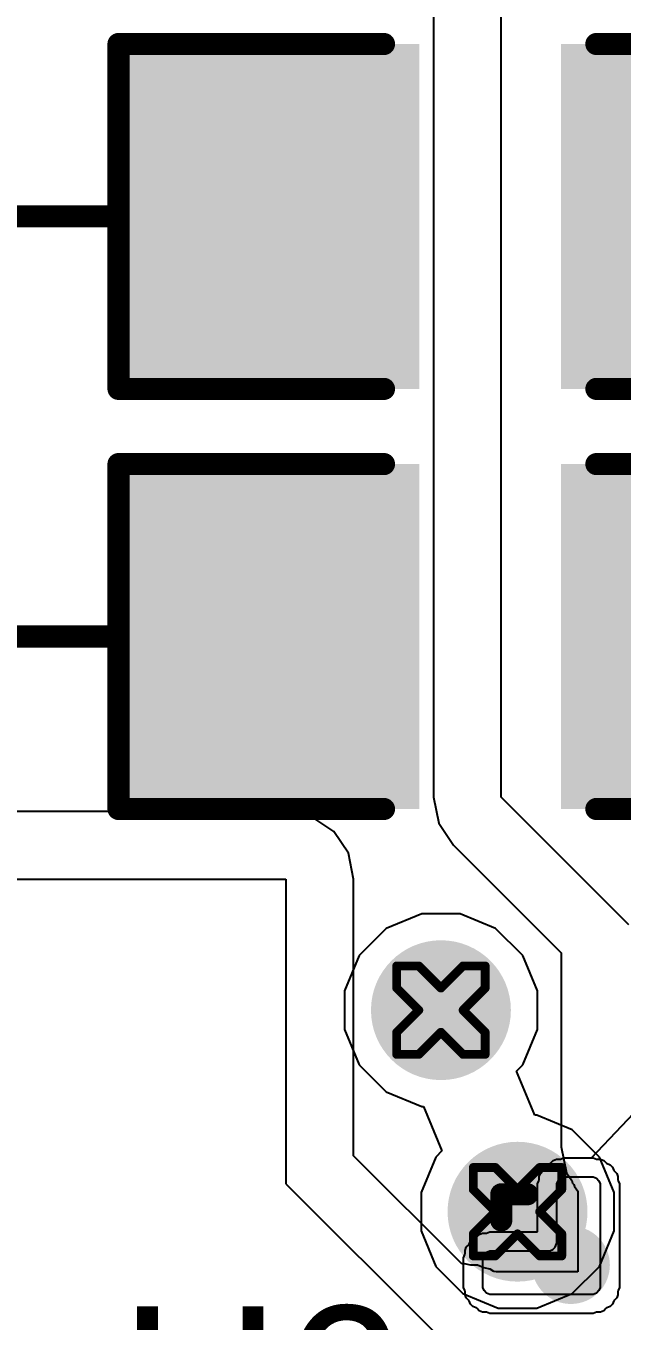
# Model space of a CAD drawing. Header units: inches. Extents: x 0 to 5379, y 0 to 5429.
# Drawn here: x 289.48 to 292.9, y 56.18 to 63.62 of the extents above; entities that cross this region are included whole.
import ezdxf

# ---------------------------------------------------------------- set-up
doc = ezdxf.new("R2010")
doc.units = ezdxf.units.IN
for name, color, linetype in [('Bottom Layer', 5, 'Continuous'), ('Bottom Solder', 6, 'Continuous'), ('Drill Drawing', 1, 'Continuous'), ('GND01', 16, 'Continuous'), ('GND02', 76, 'Continuous'), ('PWR', 156, 'Continuous'), ('SIG 01', 90, 'Continuous'), ('Top Layer', 1, 'Continuous'), ('Top Overlay', 2, 'Continuous'), ('Top Paste', 8, 'Continuous'), ('Top Solder', 216, 'Continuous'), ('Via Holes', 16, 'Continuous')]:
    doc.layers.add(name, color=color, linetype=linetype)
doc.styles.add('Arial', font='', dxfattribs={"height": 0.2})
doc.styles.get('Arial').set_extended_font_data('Arial')

# ---------------------------------------------------------------- blocks, each defined once
blk = doc.blocks.new('13_WQFN_HR__3_2__149')
at = {"layer": 'Top Layer'}
h = blk.add_hatch(color=1, dxfattribs=at)
edge = h.paths.add_edge_path()
edge.add_arc((0.6937, 1.1938), 0.1221, 0, 360)
at = {"layer": 'Top Paste'}
h = blk.add_hatch(color=8, dxfattribs=at)
edge = h.paths.add_edge_path()
edge.add_arc((0.6937, 1.1938), 0.1221, 0, 360)
at = {"layer": 'Top Solder'}
h = blk.add_hatch(color=216, dxfattribs=at)
edge = h.paths.add_edge_path()
edge.add_arc((0.6937, 1.1938), 0.2237, 0, 360)
at = {"layer": 'Top Layer'}
for p, q in [((0.525, 1.66), (0.5326, 1.6784)), ((0.525, 1.65), (0.525, 1.66)), ((0.525, 1.075), (0.525, 1.65)), ((0.5326, 1.6784), (0.5467, 1.6924)), ((0.5467, 1.6924), (0.565, 1.7)), ((0.565, 1.7), (0.575, 1.7)), ((0.575, 1.7), (0.575, 1.7)), ((0.575, 1.7), (0.725, 1.7)), ((0.575, 1.7), (0.575, 1.7)), ((0.725, 1.7), (0.7349, 1.7)), ((0.7349, 1.7), (0.7533, 1.6924)), ((0.7533, 1.6924), (0.7674, 1.6784)), ((0.7674, 1.6784), (0.775, 1.66)), ((0.775, 1.66), (0.775, 1.65)), ((0.775, 1.65), (0.775, 1.65)), ((0.775, 1.65), (0.775, 1.325)), ((0.775, 1.325), (0.776, 1.3153)), ((0.776, 1.3153), (0.7834, 1.2973)), ((0.7834, 1.2973), (0.7972, 1.2835)), ((0.7972, 1.2835), (0.8152, 1.276)), ((0.8152, 1.276), (0.825, 1.275)), ((0.825, 1.275), (0.825, 1.275)), ((0.825, 1.275), (1.15, 1.275)), ((1.15, 1.275), (1.1599, 1.275)), ((1.1599, 1.275), (1.1783, 1.2674)), ((1.1783, 1.2674), (1.1924, 1.2534)), ((1.1924, 1.2534), (1.2, 1.235)), ((1.2, 1.235), (1.2, 1.225)), ((1.2, 1.225), (1.2, 1.225)), ((1.2, 1.225), (1.2, 1.075)), ((0.525, 1.0651), (0.525, 1.075)), ((0.525, 1.075), (0.525, 1.075)), ((0.5326, 1.0467), (0.525, 1.0651)), ((0.5467, 1.0326), (0.5326, 1.0467)), ((1.1924, 1.0467), (1.1783, 1.0326)), ((1.2, 1.0651), (1.1924, 1.0467)), ((1.2, 1.075), (1.2, 1.0651)), ((0.5651, 1.025), (0.5467, 1.0326)), ((0.575, 1.025), (0.5651, 1.025)), ((1.15, 1.025), (0.575, 1.025)), ((1.1599, 1.025), (1.15, 1.025)), ((1.15, 1.025), (1.15, 1.025)), ((1.1783, 1.0326), (1.1599, 1.025))]:
    blk.add_line(p, q, dxfattribs=at)
at = {"layer": 'Top Overlay'}
for points in [[(0.95, 1.5933, 0.127, 0.127, 0), (1.1, 1.5933, 0.127, 0.127, 0)], [(1.1, 1.5933, 0.127, 0.127, 0), (1.1, 1.4433, 0.127, 0.127, 0)]]:
    blk.add_lwpolyline(points, format="xyseb", dxfattribs=at)
for points in [[(0.9183, 1.5933, 0.0635, 0.0635, 1), (0.9818, 1.5933, 0.0635, 0.0635, 1)], [(1.0683, 1.5933, 0.0635, 0.0635, 1), (1.1318, 1.5933, 0.0635, 0.0635, 1)], [(1.0683, 1.5933, 0.0635, 0.0635, 1), (1.1318, 1.5933, 0.0635, 0.0635, 1)], [(1.0683, 1.4433, 0.0635, 0.0635, 1), (1.1318, 1.4433, 0.0635, 0.0635, 1)]]:
    blk.add_lwpolyline(points, format="xyseb", close=True, dxfattribs=at)
at = {"layer": 'Top Solder'}
for p, q in [((0.4905, 1.78), (0.5046, 1.794)), ((0.5046, 1.794), (0.523, 1.8016)), ((0.523, 1.8016), (0.5448, 1.8016)), ((0.5448, 1.8016), (0.5466, 1.8024)), ((0.5466, 1.8024), (0.5467, 1.8024)), ((0.5467, 1.8024), (0.5651, 1.81)), ((0.5651, 1.81), (0.575, 1.81)), ((0.575, 1.81), (0.575, 1.81)), ((0.575, 1.81), (0.575, 1.81)), ((0.575, 1.81), (0.725, 1.81)), ((0.725, 1.81), (0.7349, 1.81)), ((0.7349, 1.81), (0.7533, 1.8024)), ((0.7533, 1.8024), (0.7533, 1.8024)), ((0.7533, 1.8024), (0.7552, 1.8016)), ((0.7552, 1.8016), (0.777, 1.8016)), ((0.777, 1.8016), (0.7954, 1.794)), ((0.7954, 1.794), (0.8095, 1.78)), ((0.4234, 1.7021), (0.431, 1.7204)), ((0.431, 1.7204), (0.4451, 1.7345)), ((0.4451, 1.7345), (0.4464, 1.7359)), ((0.4451, 1.7345), (0.4451, 1.7345)), ((0.4464, 1.7359), (0.4472, 1.7377)), ((0.4472, 1.7377), (0.4548, 1.7561)), ((0.4472, 1.7377), (0.4472, 1.7377)), ((0.4548, 1.7561), (0.4689, 1.7702)), ((0.4689, 1.7702), (0.4873, 1.7778)), ((0.4873, 1.7778), (0.4891, 1.7786)), ((0.4873, 1.7778), (0.4873, 1.7778)), ((0.4891, 1.7786), (0.4905, 1.78)), ((0.4905, 1.78), (0.4905, 1.78)), ((0.8095, 1.78), (0.8095, 1.78)), ((0.8095, 1.78), (0.8109, 1.7786)), ((0.8109, 1.7786), (0.8127, 1.7778)), ((0.8127, 1.7778), (0.8127, 1.7778)), ((0.8127, 1.7778), (0.8311, 1.7702)), ((0.8311, 1.7702), (0.8451, 1.7561)), ((0.8451, 1.7561), (0.8535, 1.7359)), ((0.8535, 1.7359), (0.8549, 1.7345)), ((0.8549, 1.7345), (0.8549, 1.7345)), ((0.8549, 1.7345), (0.869, 1.7204)), ((0.869, 1.7204), (0.8766, 1.7021)), ((0.415, 1.6599), (0.4226, 1.6783)), ((0.415, 1.65), (0.415, 1.6599)), ((0.415, 1.0751), (0.415, 1.65)), ((0.4226, 1.6783), (0.4234, 1.6802)), ((0.4226, 1.6783), (0.4226, 1.6783)), ((0.4234, 1.6802), (0.4234, 1.7021)), ((0.8766, 1.7021), (0.8766, 1.6802)), ((0.8766, 1.6802), (0.8774, 1.6784)), ((0.8774, 1.6784), (0.8774, 1.6784)), ((0.8774, 1.6784), (0.885, 1.66)), ((0.885, 1.66), (0.885, 1.65)), ((0.885, 1.65), (0.885, 1.65)), ((0.885, 1.65), (0.885, 1.385)), ((0.885, 1.385), (1.15, 1.385)), ((1.15, 1.385), (1.1599, 1.385)), ((1.1599, 1.385), (1.1783, 1.3774)), ((1.1783, 1.3774), (1.1783, 1.3774)), ((1.1783, 1.3774), (1.1802, 1.3766)), ((1.1802, 1.3766), (1.202, 1.3766)), ((1.202, 1.3766), (1.2204, 1.369)), ((1.2204, 1.369), (1.2345, 1.355)), ((1.2345, 1.355), (1.2345, 1.355)), ((1.2345, 1.355), (1.2359, 1.3536)), ((1.2359, 1.3536), (1.2377, 1.3528)), ((1.2377, 1.3528), (1.2377, 1.3528)), ((1.2377, 1.3528), (1.2561, 1.3452)), ((1.2561, 1.3452), (1.2701, 1.3311)), ((1.2701, 1.3311), (1.2785, 1.3109)), ((1.2785, 1.3109), (1.2799, 1.3095)), ((1.2799, 1.3095), (1.2799, 1.3095)), ((1.2799, 1.3095), (1.294, 1.2954)), ((1.294, 1.2954), (1.3016, 1.2771)), ((1.3016, 1.2771), (1.3016, 1.2552)), ((1.3016, 1.2552), (1.3024, 1.2534)), ((1.3024, 1.2534), (1.3024, 1.2534)), ((1.3024, 1.2534), (1.31, 1.235)), ((1.31, 1.235), (1.31, 1.225)), ((1.31, 1.225), (1.31, 1.225)), ((1.31, 1.225), (1.31, 1.225)), ((1.31, 1.225), (1.31, 1.225)), ((1.31, 1.225), (1.31, 1.075)), ((0.415, 1.0651), (0.415, 1.0751)), ((0.415, 1.0751), (0.415, 1.0751)), ((0.4226, 1.0467), (0.415, 1.0651)), ((0.4234, 1.0449), (0.4226, 1.0467)), ((0.4226, 1.0467), (0.4226, 1.0467)), ((0.4234, 1.023), (0.4234, 1.0449)), ((1.3024, 1.0467), (1.3016, 1.0449)), ((1.3016, 1.0449), (1.3016, 1.023)), ((1.31, 1.0651), (1.3024, 1.0467)), ((1.3024, 1.0467), (1.3024, 1.0467)), ((1.31, 1.075), (1.31, 1.0651)), ((1.31, 1.075), (5373.3999, -5085.4087)), ((0.431, 1.0046), (0.4234, 1.023)), ((0.4451, 0.9906), (0.431, 1.0046)), ((0.4465, 0.9892), (0.4451, 0.9906)), ((0.4472, 0.9873), (0.4465, 0.9892)), ((0.4548, 0.9689), (0.4472, 0.9873)), ((0.4472, 0.9873), (0.4472, 0.9873)), ((0.4689, 0.9549), (0.4548, 0.9689)), ((1.2701, 0.9689), (1.2561, 0.9549)), ((1.2785, 0.9891), (1.2701, 0.9689)), ((1.2799, 0.9905), (1.2785, 0.9891)), ((1.294, 1.0046), (1.2799, 0.9906)), ((1.2799, 0.9906), (1.2799, 0.9905)), ((1.3016, 1.023), (1.294, 1.0046)), ((0.4873, 0.9473), (0.4689, 0.9549)), ((0.4873, 0.9472), (0.4873, 0.9473)), ((0.4891, 0.9465), (0.4873, 0.9472)), ((0.4905, 0.9451), (0.4891, 0.9465)), ((0.5046, 0.931), (0.4905, 0.9451)), ((0.523, 0.9234), (0.5046, 0.931)), ((0.5448, 0.9234), (0.523, 0.9234)), ((0.5467, 0.9227), (0.5448, 0.9234)), ((0.5651, 0.9151), (0.5467, 0.9227)), ((0.5467, 0.9227), (0.5467, 0.9227)), ((0.575, 0.9151), (0.5651, 0.9151)), ((1.15, 0.9151), (0.575, 0.9151)), ((1.1599, 0.9151), (1.15, 0.9151)), ((1.15, 0.9151), (1.15, 0.9151)), ((1.1783, 0.9227), (1.1599, 0.9151)), ((1.1802, 0.9234), (1.1783, 0.9227)), ((1.1783, 0.9227), (1.1783, 0.9227)), ((1.202, 0.9234), (1.1802, 0.9234)), ((1.2204, 0.931), (1.202, 0.9234)), ((1.2345, 0.9451), (1.2204, 0.931)), ((1.2359, 0.9465), (1.2345, 0.9451)), ((1.2345, 0.9451), (1.2345, 0.9451)), ((1.2561, 0.9549), (1.2359, 0.9465))]:
    blk.add_line(p, q, dxfattribs=at)
blk = doc.blocks.new('C___1206_1074')
at = {"layer": 'Top Layer'}
for points in [[(-2.032, 0.889), (-0.508, 0.889), (-0.508, -0.889), (-2.032, -0.889)], [(0.508, 0.889), (2.032, 0.889), (2.032, -0.889), (0.508, -0.889)]]:
    blk.add_hatch(color=1, dxfattribs=at).paths.add_polyline_path(points)
at = {"layer": 'Top Paste'}
for points in [[(-2.032, 0.889), (-0.508, 0.889), (-0.508, -0.889), (-2.032, -0.889)], [(0.508, 0.889), (2.032, 0.889), (2.032, -0.889), (0.508, -0.889)]]:
    blk.add_hatch(color=8, dxfattribs=at).paths.add_polyline_path(points)
at = {"layer": 'Top Solder'}
for points in [[(-2.1336, 0.9906), (-0.4064, 0.9906), (-0.4064, -0.9906), (-2.1336, -0.9906)], [(0.4064, 0.9906), (2.1336, 0.9906), (2.1336, -0.9906), (0.4064, -0.9906)]]:
    blk.add_hatch(color=216, dxfattribs=at).paths.add_polyline_path(points)
at = {"layer": 'Top Overlay'}
for points in [[(-2.1336, 0.9906, 0.127, 0.127, 0), (-0.6096, 0.9906, 0.127, 0.127, 0)], [(-2.1336, -0.9906, 0.127, 0.127, 0), (-2.1336, 0.9906, 0.127, 0.127, 0)], [(0.6096, 0.9906, 0.127, 0.127, 0), (2.1336, 0.9906, 0.127, 0.127, 0)], [(2.1336, -0.9906, 0.127, 0.127, 0), (2.1336, 0.9906, 0.127, 0.127, 0)], [(-2.1336, -0.9906, 0.127, 0.127, 0), (-0.6096, -0.9906, 0.127, 0.127, 0)], [(0.6096, -0.9906, 0.127, 0.127, 0), (2.1336, -0.9906, 0.127, 0.127, 0)]]:
    blk.add_lwpolyline(points, format="xyseb", dxfattribs=at)
for points in [[(-2.16535, 0.9906, 0.0635, 0.0635, 1), (-2.10185, 0.9906, 0.0635, 0.0635, 1)], [(-2.16535, 0.9906, 0.0635, 0.0635, 1), (-2.10185, 0.9906, 0.0635, 0.0635, 1)], [(-0.64135, 0.9906, 0.0635, 0.0635, 1), (-0.57785, 0.9906, 0.0635, 0.0635, 1)], [(0.57785, 0.9906, 0.0635, 0.0635, 1), (0.64135, 0.9906, 0.0635, 0.0635, 1)], [(2.10185, 0.9906, 0.0635, 0.0635, 1), (2.16535, 0.9906, 0.0635, 0.0635, 1)], [(2.10185, 0.9906, 0.0635, 0.0635, 1), (2.16535, 0.9906, 0.0635, 0.0635, 1)], [(-2.16535, -0.9906, 0.0635, 0.0635, 1), (-2.10185, -0.9906, 0.0635, 0.0635, 1)], [(-2.16535, -0.9906, 0.0635, 0.0635, 1), (-2.10185, -0.9906, 0.0635, 0.0635, 1)], [(-0.64135, -0.9906, 0.0635, 0.0635, 1), (-0.57785, -0.9906, 0.0635, 0.0635, 1)], [(0.57785, -0.9906, 0.0635, 0.0635, 1), (0.64135, -0.9906, 0.0635, 0.0635, 1)], [(2.10185, -0.9906, 0.0635, 0.0635, 1), (2.16535, -0.9906, 0.0635, 0.0635, 1)], [(2.10185, -0.9906, 0.0635, 0.0635, 1), (2.16535, -0.9906, 0.0635, 0.0635, 1)]]:
    blk.add_lwpolyline(points, format="xyseb", close=True, dxfattribs=at)
blk = doc.blocks.new('C___1206_1075')
at = {"layer": 'Top Layer'}
for points in [[(-2.032, 0.889), (-0.508, 0.889), (-0.508, -0.889), (-2.032, -0.889)], [(0.508, 0.889), (2.032, 0.889), (2.032, -0.889), (0.508, -0.889)]]:
    blk.add_hatch(color=1, dxfattribs=at).paths.add_polyline_path(points)
at = {"layer": 'Top Paste'}
for points in [[(-2.032, 0.889), (-0.508, 0.889), (-0.508, -0.889), (-2.032, -0.889)], [(0.508, 0.889), (2.032, 0.889), (2.032, -0.889), (0.508, -0.889)]]:
    blk.add_hatch(color=8, dxfattribs=at).paths.add_polyline_path(points)
at = {"layer": 'Top Solder'}
for points in [[(-2.1336, 0.9906), (-0.4064, 0.9906), (-0.4064, -0.9906), (-2.1336, -0.9906)], [(0.4064, 0.9906), (2.1336, 0.9906), (2.1336, -0.9906), (0.4064, -0.9906)]]:
    blk.add_hatch(color=216, dxfattribs=at).paths.add_polyline_path(points)
at = {"layer": 'Top Overlay'}
for points in [[(-2.1336, 0.9906, 0.127, 0.127, 0), (-0.6096, 0.9906, 0.127, 0.127, 0)], [(-2.1336, -0.9906, 0.127, 0.127, 0), (-2.1336, 0.9906, 0.127, 0.127, 0)], [(0.6096, 0.9906, 0.127, 0.127, 0), (2.1336, 0.9906, 0.127, 0.127, 0)], [(2.1336, -0.9906, 0.127, 0.127, 0), (2.1336, 0.9906, 0.127, 0.127, 0)], [(-2.1336, -0.9906, 0.127, 0.127, 0), (-0.6096, -0.9906, 0.127, 0.127, 0)], [(0.6096, -0.9906, 0.127, 0.127, 0), (2.1336, -0.9906, 0.127, 0.127, 0)]]:
    blk.add_lwpolyline(points, format="xyseb", dxfattribs=at)
for points in [[(-2.16535, 0.9906, 0.0635, 0.0635, 1), (-2.10185, 0.9906, 0.0635, 0.0635, 1)], [(-2.16535, 0.9906, 0.0635, 0.0635, 1), (-2.10185, 0.9906, 0.0635, 0.0635, 1)], [(-0.64135, 0.9906, 0.0635, 0.0635, 1), (-0.57785, 0.9906, 0.0635, 0.0635, 1)], [(0.57785, 0.9906, 0.0635, 0.0635, 1), (0.64135, 0.9906, 0.0635, 0.0635, 1)], [(2.10185, 0.9906, 0.0635, 0.0635, 1), (2.16535, 0.9906, 0.0635, 0.0635, 1)], [(2.10185, 0.9906, 0.0635, 0.0635, 1), (2.16535, 0.9906, 0.0635, 0.0635, 1)], [(-2.16535, -0.9906, 0.0635, 0.0635, 1), (-2.10185, -0.9906, 0.0635, 0.0635, 1)], [(-2.16535, -0.9906, 0.0635, 0.0635, 1), (-2.10185, -0.9906, 0.0635, 0.0635, 1)], [(-0.64135, -0.9906, 0.0635, 0.0635, 1), (-0.57785, -0.9906, 0.0635, 0.0635, 1)], [(0.57785, -0.9906, 0.0635, 0.0635, 1), (0.64135, -0.9906, 0.0635, 0.0635, 1)], [(2.10185, -0.9906, 0.0635, 0.0635, 1), (2.16535, -0.9906, 0.0635, 0.0635, 1)], [(2.10185, -0.9906, 0.0635, 0.0635, 1), (2.16535, -0.9906, 0.0635, 0.0635, 1)]]:
    blk.add_lwpolyline(points, format="xyseb", close=True, dxfattribs=at)

msp = doc.modelspace()

# ---------------------------------------------------------------- hatches: boundary and pattern name
at = {"layer": 'Bottom Layer'}
h = msp.add_hatch(color=5, dxfattribs=at)
edge = h.paths.add_edge_path()
edge.add_arc((291.86, 57.9663), 0.3, 0, 360)
h = msp.add_hatch(color=5, dxfattribs=at)
edge = h.paths.add_edge_path()
edge.add_arc((292.2997, 56.8086), 0.3, 0, 360)
at = {"layer": 'Bottom Solder'}
h = msp.add_hatch(color=6, dxfattribs=at)
edge = h.paths.add_edge_path()
edge.add_arc((291.86, 57.9663), 0.4016, 0, 360)
h = msp.add_hatch(color=6, dxfattribs=at)
edge = h.paths.add_edge_path()
edge.add_arc((292.2997, 56.8086), 0.4016, 0, 360)
at = {"layer": 'GND01'}
h = msp.add_hatch(color=16, dxfattribs=at)
edge = h.paths.add_edge_path()
edge.add_arc((291.86, 57.9663), 0.3, 0, 360)
h = msp.add_hatch(color=16, dxfattribs=at)
edge = h.paths.add_edge_path()
edge.add_arc((292.2997, 56.8086), 0.3, 0, 360)
at = {"layer": 'GND02'}
h = msp.add_hatch(color=76, dxfattribs=at)
edge = h.paths.add_edge_path()
edge.add_arc((291.86, 57.9663), 0.3, 0, 360)
h = msp.add_hatch(color=76, dxfattribs=at)
edge = h.paths.add_edge_path()
edge.add_arc((292.2997, 56.8086), 0.3, 0, 360)
at = {"layer": 'PWR'}
h = msp.add_hatch(color=156, dxfattribs=at)
edge = h.paths.add_edge_path()
edge.add_arc((291.86, 57.9663), 0.3, 0, 360)
h = msp.add_hatch(color=156, dxfattribs=at)
edge = h.paths.add_edge_path()
edge.add_arc((292.2997, 56.8086), 0.3, 0, 360)
at = {"layer": 'SIG 01'}
h = msp.add_hatch(color=90, dxfattribs=at)
edge = h.paths.add_edge_path()
edge.add_arc((291.86, 57.9663), 0.3, 0, 360)
h = msp.add_hatch(color=90, dxfattribs=at)
edge = h.paths.add_edge_path()
edge.add_arc((292.2997, 56.8086), 0.3, 0, 360)
at = {"layer": 'Top Layer'}
h = msp.add_hatch(color=1, dxfattribs=at)
edge = h.paths.add_edge_path()
edge.add_arc((291.86, 57.9663), 0.3, 0, 360)
h = msp.add_hatch(color=1, dxfattribs=at)
edge = h.paths.add_edge_path()
edge.add_arc((292.2997, 56.8086), 0.3, 0, 360)
at = {"layer": 'Top Solder'}
h = msp.add_hatch(color=216, dxfattribs=at)
edge = h.paths.add_edge_path()
edge.add_arc((291.86, 57.9663), 0.4016, 0, 360)
h = msp.add_hatch(color=216, dxfattribs=at)
edge = h.paths.add_edge_path()
edge.add_arc((292.2997, 56.8086), 0.4016, 0, 360)
at = {"layer": 'Via Holes'}
h = msp.add_hatch(color=7, dxfattribs=at)
edge = h.paths.add_edge_path()
edge.add_arc((291.86, 57.9663), 0.15, 0, 360)
h = msp.add_hatch(color=7, dxfattribs=at)
edge = h.paths.add_edge_path()
edge.add_arc((292.2997, 56.8086), 0.15, 0, 360)

# ---------------------------------------------------------------- linework, layer by layer
at = {"layer": 'Drill Drawing'}
for points in [[(291.606, 58.0933, 0.0508, 0.0508, 0), (291.606, 58.2203, 0.0508, 0.0508, 0)], [(291.606, 58.2203, 0.0508, 0.0508, 0), (291.733, 58.2203, 0.0508, 0.0508, 0)], [(291.733, 58.2203, 0.0508, 0.0508, 0), (291.86, 58.0933, 0.0508, 0.0508, 0)], [(291.86, 58.0933, 0.0508, 0.0508, 0), (291.987, 58.2203, 0.0508, 0.0508, 0)], [(291.987, 58.2203, 0.0508, 0.0508, 0), (292.114, 58.2203, 0.0508, 0.0508, 0)], [(292.114, 58.0933, 0.0508, 0.0508, 0), (292.114, 58.2203, 0.0508, 0.0508, 0)], [(291.606, 58.0933, 0.0508, 0.0508, 0), (291.733, 57.9663, 0.0508, 0.0508, 0)], [(291.987, 57.9663, 0.0508, 0.0508, 0), (292.114, 58.0933, 0.0508, 0.0508, 0)], [(291.606, 57.8393, 0.0508, 0.0508, 0), (291.733, 57.9663, 0.0508, 0.0508, 0)], [(291.987, 57.9663, 0.0508, 0.0508, 0), (292.114, 57.8393, 0.0508, 0.0508, 0)], [(291.606, 57.7123, 0.0508, 0.0508, 0), (291.606, 57.8393, 0.0508, 0.0508, 0)], [(291.733, 57.7123, 0.0508, 0.0508, 0), (291.86, 57.8393, 0.0508, 0.0508, 0)], [(291.86, 57.8393, 0.0508, 0.0508, 0), (291.987, 57.7123, 0.0508, 0.0508, 0)], [(292.114, 57.7123, 0.0508, 0.0508, 0), (292.114, 57.8393, 0.0508, 0.0508, 0)], [(291.606, 57.7123, 0.0508, 0.0508, 0), (291.733, 57.7123, 0.0508, 0.0508, 0)], [(291.987, 57.7123, 0.0508, 0.0508, 0), (292.114, 57.7123, 0.0508, 0.0508, 0)], [(292.0457, 56.9356, 0.0508, 0.0508, 0), (292.0457, 57.0626, 0.0508, 0.0508, 0)], [(292.0457, 57.0626, 0.0508, 0.0508, 0), (292.1727, 57.0626, 0.0508, 0.0508, 0)], [(292.1727, 57.0626, 0.0508, 0.0508, 0), (292.2997, 56.9356, 0.0508, 0.0508, 0)], [(292.2997, 56.9356, 0.0508, 0.0508, 0), (292.4267, 57.0626, 0.0508, 0.0508, 0)], [(292.4267, 57.0626, 0.0508, 0.0508, 0), (292.5537, 57.0626, 0.0508, 0.0508, 0)], [(292.5537, 56.9356, 0.0508, 0.0508, 0), (292.5537, 57.0626, 0.0508, 0.0508, 0)], [(292.0457, 56.9356, 0.0508, 0.0508, 0), (292.1727, 56.8086, 0.0508, 0.0508, 0)], [(292.4267, 56.8086, 0.0508, 0.0508, 0), (292.5537, 56.9356, 0.0508, 0.0508, 0)], [(292.0457, 56.6816, 0.0508, 0.0508, 0), (292.1727, 56.8086, 0.0508, 0.0508, 0)], [(292.4267, 56.8086, 0.0508, 0.0508, 0), (292.5537, 56.6816, 0.0508, 0.0508, 0)], [(292.0457, 56.5546, 0.0508, 0.0508, 0), (292.0457, 56.6816, 0.0508, 0.0508, 0)], [(292.1727, 56.5546, 0.0508, 0.0508, 0), (292.2997, 56.6816, 0.0508, 0.0508, 0)], [(292.2997, 56.6816, 0.0508, 0.0508, 0), (292.4267, 56.5546, 0.0508, 0.0508, 0)], [(292.5537, 56.5546, 0.0508, 0.0508, 0), (292.5537, 56.6816, 0.0508, 0.0508, 0)], [(292.0457, 56.5546, 0.0508, 0.0508, 0), (292.1727, 56.5546, 0.0508, 0.0508, 0)], [(292.4267, 56.5546, 0.0508, 0.0508, 0), (292.5537, 56.5546, 0.0508, 0.0508, 0)]]:
    msp.add_lwpolyline(points, format="xyseb", dxfattribs=at)
for points in [[(291.5933, 58.2203, 0.0254, 0.0254, 1), (291.6187, 58.2203, 0.0254, 0.0254, 1)], [(291.5933, 58.2203, 0.0254, 0.0254, 1), (291.6187, 58.2203, 0.0254, 0.0254, 1)], [(291.7203, 58.2203, 0.0254, 0.0254, 1), (291.7457, 58.2203, 0.0254, 0.0254, 1)], [(291.7203, 58.2203, 0.0254, 0.0254, 1), (291.7457, 58.2203, 0.0254, 0.0254, 1)], [(291.9743, 58.2203, 0.0254, 0.0254, 1), (291.9997, 58.2203, 0.0254, 0.0254, 1)], [(291.9743, 58.2203, 0.0254, 0.0254, 1), (291.9997, 58.2203, 0.0254, 0.0254, 1)], [(292.1013, 58.2203, 0.0254, 0.0254, 1), (292.1267, 58.2203, 0.0254, 0.0254, 1)], [(292.1013, 58.2203, 0.0254, 0.0254, 1), (292.1267, 58.2203, 0.0254, 0.0254, 1)], [(291.5933, 58.0933, 0.0254, 0.0254, 1), (291.6187, 58.0933, 0.0254, 0.0254, 1)], [(291.5933, 58.0933, 0.0254, 0.0254, 1), (291.6187, 58.0933, 0.0254, 0.0254, 1)], [(291.8473, 58.0933, 0.0254, 0.0254, 1), (291.8727, 58.0933, 0.0254, 0.0254, 1)], [(291.8473, 58.0933, 0.0254, 0.0254, 1), (291.8727, 58.0933, 0.0254, 0.0254, 1)], [(292.1013, 58.0933, 0.0254, 0.0254, 1), (292.1267, 58.0933, 0.0254, 0.0254, 1)], [(292.1013, 58.0933, 0.0254, 0.0254, 1), (292.1267, 58.0933, 0.0254, 0.0254, 1)], [(291.7203, 57.9663, 0.0254, 0.0254, 1), (291.7457, 57.9663, 0.0254, 0.0254, 1)], [(291.7203, 57.9663, 0.0254, 0.0254, 1), (291.7457, 57.9663, 0.0254, 0.0254, 1)], [(291.9743, 57.9663, 0.0254, 0.0254, 1), (291.9997, 57.9663, 0.0254, 0.0254, 1)], [(291.9743, 57.9663, 0.0254, 0.0254, 1), (291.9997, 57.9663, 0.0254, 0.0254, 1)], [(291.5933, 57.8393, 0.0254, 0.0254, 1), (291.6187, 57.8393, 0.0254, 0.0254, 1)], [(291.5933, 57.8393, 0.0254, 0.0254, 1), (291.6187, 57.8393, 0.0254, 0.0254, 1)], [(291.8473, 57.8393, 0.0254, 0.0254, 1), (291.8727, 57.8393, 0.0254, 0.0254, 1)], [(291.8473, 57.8393, 0.0254, 0.0254, 1), (291.8727, 57.8393, 0.0254, 0.0254, 1)], [(292.1013, 57.8393, 0.0254, 0.0254, 1), (292.1267, 57.8393, 0.0254, 0.0254, 1)], [(292.1013, 57.8393, 0.0254, 0.0254, 1), (292.1267, 57.8393, 0.0254, 0.0254, 1)], [(291.5933, 57.7123, 0.0254, 0.0254, 1), (291.6187, 57.7123, 0.0254, 0.0254, 1)], [(291.5933, 57.7123, 0.0254, 0.0254, 1), (291.6187, 57.7123, 0.0254, 0.0254, 1)], [(291.7203, 57.7123, 0.0254, 0.0254, 1), (291.7457, 57.7123, 0.0254, 0.0254, 1)], [(291.7203, 57.7123, 0.0254, 0.0254, 1), (291.7457, 57.7123, 0.0254, 0.0254, 1)], [(291.9743, 57.7123, 0.0254, 0.0254, 1), (291.9997, 57.7123, 0.0254, 0.0254, 1)], [(291.9743, 57.7123, 0.0254, 0.0254, 1), (291.9997, 57.7123, 0.0254, 0.0254, 1)], [(292.1013, 57.7123, 0.0254, 0.0254, 1), (292.1267, 57.7123, 0.0254, 0.0254, 1)], [(292.1013, 57.7123, 0.0254, 0.0254, 1), (292.1267, 57.7123, 0.0254, 0.0254, 1)], [(292.033, 57.0626, 0.0254, 0.0254, 1), (292.0584, 57.0626, 0.0254, 0.0254, 1)], [(292.033, 57.0626, 0.0254, 0.0254, 1), (292.0584, 57.0626, 0.0254, 0.0254, 1)], [(292.16, 57.0626, 0.0254, 0.0254, 1), (292.1854, 57.0626, 0.0254, 0.0254, 1)], [(292.16, 57.0626, 0.0254, 0.0254, 1), (292.1854, 57.0626, 0.0254, 0.0254, 1)], [(292.414, 57.0626, 0.0254, 0.0254, 1), (292.4394, 57.0626, 0.0254, 0.0254, 1)], [(292.414, 57.0626, 0.0254, 0.0254, 1), (292.4394, 57.0626, 0.0254, 0.0254, 1)], [(292.541, 57.0626, 0.0254, 0.0254, 1), (292.5664, 57.0626, 0.0254, 0.0254, 1)], [(292.541, 57.0626, 0.0254, 0.0254, 1), (292.5664, 57.0626, 0.0254, 0.0254, 1)], [(292.033, 56.9356, 0.0254, 0.0254, 1), (292.0584, 56.9356, 0.0254, 0.0254, 1)], [(292.033, 56.9356, 0.0254, 0.0254, 1), (292.0584, 56.9356, 0.0254, 0.0254, 1)], [(292.287, 56.9356, 0.0254, 0.0254, 1), (292.3124, 56.9356, 0.0254, 0.0254, 1)], [(292.287, 56.9356, 0.0254, 0.0254, 1), (292.3124, 56.9356, 0.0254, 0.0254, 1)], [(292.541, 56.9356, 0.0254, 0.0254, 1), (292.5664, 56.9356, 0.0254, 0.0254, 1)], [(292.541, 56.9356, 0.0254, 0.0254, 1), (292.5664, 56.9356, 0.0254, 0.0254, 1)], [(292.16, 56.8086, 0.0254, 0.0254, 1), (292.1854, 56.8086, 0.0254, 0.0254, 1)], [(292.16, 56.8086, 0.0254, 0.0254, 1), (292.1854, 56.8086, 0.0254, 0.0254, 1)], [(292.414, 56.8086, 0.0254, 0.0254, 1), (292.4394, 56.8086, 0.0254, 0.0254, 1)], [(292.414, 56.8086, 0.0254, 0.0254, 1), (292.4394, 56.8086, 0.0254, 0.0254, 1)], [(292.033, 56.6816, 0.0254, 0.0254, 1), (292.0584, 56.6816, 0.0254, 0.0254, 1)], [(292.033, 56.6816, 0.0254, 0.0254, 1), (292.0584, 56.6816, 0.0254, 0.0254, 1)], [(292.287, 56.6816, 0.0254, 0.0254, 1), (292.3124, 56.6816, 0.0254, 0.0254, 1)], [(292.287, 56.6816, 0.0254, 0.0254, 1), (292.3124, 56.6816, 0.0254, 0.0254, 1)], [(292.541, 56.6816, 0.0254, 0.0254, 1), (292.5664, 56.6816, 0.0254, 0.0254, 1)], [(292.541, 56.6816, 0.0254, 0.0254, 1), (292.5664, 56.6816, 0.0254, 0.0254, 1)], [(292.033, 56.5546, 0.0254, 0.0254, 1), (292.0584, 56.5546, 0.0254, 0.0254, 1)], [(292.033, 56.5546, 0.0254, 0.0254, 1), (292.0584, 56.5546, 0.0254, 0.0254, 1)], [(292.16, 56.5546, 0.0254, 0.0254, 1), (292.1854, 56.5546, 0.0254, 0.0254, 1)], [(292.16, 56.5546, 0.0254, 0.0254, 1), (292.1854, 56.5546, 0.0254, 0.0254, 1)], [(292.414, 56.5546, 0.0254, 0.0254, 1), (292.4394, 56.5546, 0.0254, 0.0254, 1)], [(292.414, 56.5546, 0.0254, 0.0254, 1), (292.4394, 56.5546, 0.0254, 0.0254, 1)], [(292.541, 56.5546, 0.0254, 0.0254, 1), (292.5664, 56.5546, 0.0254, 0.0254, 1)], [(292.541, 56.5546, 0.0254, 0.0254, 1), (292.5664, 56.5546, 0.0254, 0.0254, 1)]]:
    msp.add_lwpolyline(points, format="xyseb", close=True, dxfattribs=at)
at = {"layer": 'PWR'}
for p, q in [((291.7498, 58.5203), (291.5462, 58.4359)), ((291.9702, 58.5203), (291.7498, 58.5203)), ((292.1738, 58.4359), (291.9702, 58.5203)), ((291.5462, 58.4359), (291.3903, 58.2801)), ((292.3296, 58.2801), (292.1738, 58.4359)), ((291.3903, 58.2801), (291.306, 58.0765)), ((292.414, 58.0765), (292.3296, 58.2801)), ((291.306, 58.0765), (291.306, 57.8561)), ((292.414, 57.8561), (292.414, 58.0765)), ((291.306, 57.8561), (291.3903, 57.6525)), ((292.3296, 57.6525), (292.414, 57.8561)), ((291.3903, 57.6525), (291.5462, 57.4966)), ((292.2938, 57.6166), (292.3296, 57.6525)), ((292.399, 57.3626), (292.2938, 57.6166)), ((291.5462, 57.4966), (291.7498, 57.4123)), ((291.7498, 57.4123), (291.7607, 57.4123)), ((291.7607, 57.4123), (291.866, 57.1583)), ((292.4099, 57.3626), (292.399, 57.3626)), ((292.6135, 57.2782), (292.4099, 57.3626)), ((292.7694, 57.1224), (292.6135, 57.2782)), ((291.866, 57.1583), (291.8301, 57.1224)), ((291.8301, 57.1224), (291.7457, 56.9188)), ((292.8537, 56.9188), (292.7694, 57.1224)), ((291.7457, 56.9188), (291.7457, 56.6984)), ((292.8537, 56.6984), (292.8537, 56.9188)), ((291.7457, 56.6984), (291.8301, 56.4948)), ((292.7694, 56.4948), (292.8537, 56.6984)), ((291.8301, 56.4948), (291.9859, 56.3389)), ((292.6135, 56.3389), (292.7694, 56.4948)), ((291.9859, 56.3389), (292.1895, 56.2546)), ((292.4099, 56.2546), (292.6135, 56.3389)), ((292.1895, 56.2546), (292.4099, 56.2546))]:
    msp.add_line(p, q, dxfattribs=at)
at = {"layer": 'Top Layer'}
for p, q in [((291.818, 67.3149), (291.818, 59.1893)), ((292.2065, 59.1893), (292.2065, 67.3149)), ((291.818, 59.1893), (291.8476, 59.0406)), ((292.9395, 58.4563), (292.2065, 59.1893)), ((290.9703, 59.1071), (282.194, 59.1071)), ((291.119, 59.0775), (290.9703, 59.1071)), ((291.245, 58.9933), (291.119, 59.0775)), ((291.8476, 59.0406), (291.9318, 58.9146)), ((291.3292, 58.8673), (291.245, 58.9933)), ((291.3588, 58.7186), (291.3292, 58.8673)), ((291.9318, 58.9146), (292.5511, 58.2954)), ((282.194, 58.7186), (290.9703, 58.7186)), ((290.9703, 58.7186), (290.9703, 56.9693)), ((291.3588, 57.1302), (291.3588, 58.7186)), ((292.5511, 58.2954), (292.5511, 57.1808)), ((292.5511, 57.1808), (292.5806, 57.0322)), ((291.9802, 56.5088), (291.3588, 57.1302)), ((292.5806, 57.0322), (292.6108, 56.987)), ((290.9703, 56.9693), (291.8192, 56.1204)), ((292.6108, 56.987), (292.616, 56.9721)), ((292.616, 56.9721), (292.6232, 56.9641)), ((292.6232, 56.9641), (292.6273, 56.9542)), ((292.6273, 56.9542), (292.6453, 56.9273)), ((292.6453, 56.9273), (292.6453, 56.4631)), ((291.9948, 56.5088), (291.9802, 56.5088)), ((292.0323, 56.5014), (291.9948, 56.5088)), ((292.0705, 56.5014), (292.0323, 56.5014)), ((292.1059, 56.4867), (292.0705, 56.5014)), ((292.1434, 56.4793), (292.1059, 56.4867)), ((292.1632, 56.4661), (292.1434, 56.4793)), ((292.1657, 56.4656), (292.1632, 56.4661)), ((292.1658, 56.4655), (292.1657, 56.4656)), ((292.178, 56.4631), (292.1658, 56.4655)), ((292.1658, 56.4655), (292.1658, 56.4655)), ((292.6453, 56.4631), (292.178, 56.4631))]:
    msp.add_line(p, q, dxfattribs=at)
at = {"layer": 'Top Overlay'}
for points in [[(289.2044, 62.5264, 0.127, 0.127, 0), (290.0084, 62.5264, 0.127, 0.127, 0)], [(290.0084, 62.5264, 0.127, 0.127, 0), (290.0092, 62.5256, 0.127, 0.127, 0)], [(288.671, 60.1126, 0.127, 0.127, 0), (290.0092, 60.1126, 0.127, 0.127, 0)]]:
    msp.add_lwpolyline(points, format="xyseb", dxfattribs=at)
for points in [[(289.9767, 62.5264, 0.0635, 0.0635, 1), (290.0402, 62.5264, 0.0635, 0.0635, 1)], [(289.9767, 62.5264, 0.0635, 0.0635, 1), (290.0402, 62.5264, 0.0635, 0.0635, 1)], [(289.9774, 62.5256, 0.0635, 0.0635, 1), (290.0409, 62.5256, 0.0635, 0.0635, 1)], [(289.9774, 60.1126, 0.0635, 0.0635, 1), (290.0409, 60.1126, 0.0635, 0.0635, 1)]]:
    msp.add_lwpolyline(points, format="xyseb", close=True, dxfattribs=at)

# ---------------------------------------------------------------- block references
at = {"rotation": 90}
msp.add_blockref('13_WQFN_HR__3_2__149', (293.7998, 55.8086), dxfattribs=at)
for name, p in [('C___1206_1075', (292.1428, 62.5256)), ('C___1206_1074', (292.1428, 60.1126))]:
    msp.add_blockref(name, p)

# ---------------------------------------------------------------- texts
at = {"layer": 'Top Overlay', "style": 'Arial'}
msp.add_text('U6', height=0.9144, dxfattribs=at).set_placement((290.0174, 55.3516))

doc.saveas('drawing.dxf')
